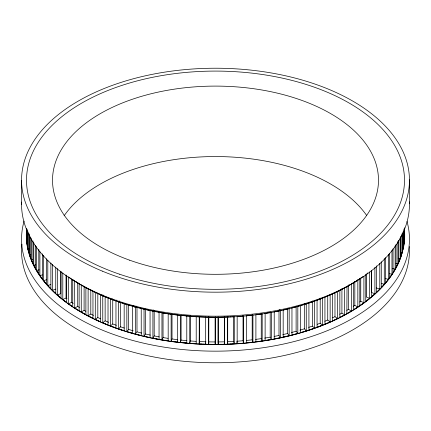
<?xml version="1.0" encoding="UTF-8"?>
<svg xmlns="http://www.w3.org/2000/svg" width="431" height="431" viewBox="0 0 431 431"><rect width="100%" height="100%" fill="white"/><g stroke="black" fill="none" stroke-linecap="round" stroke-linejoin="round"><path stroke-width="0.65" d="M209.121 344.234L208.717 344.229L208.793 316.769M214.369 344.294L215.171 344.299L215.252 341.955L215.252 316.839M26.555 232.638L26.517 236.366L26.517 229.093M26.808 229.023L26.652 230.881L26.652 228.899M404.1 229.001L404.1 242.222L403.572 245.939L403.572 231.399M200.447 343.949L199.235 343.895L199.515 316.44M205.819 342.979L205.679 344.148L205.679 317.049L199.235 316.796L199.235 343.895M190.195 343.313L189.796 343.281L190.276 340.959L190.276 315.842M401.924 233.947L401.924 253.116L400.755 256.784L400.755 236.29M177.62 314.986L186.785 315.934L186.785 343.033L180.417 342.403L181.106 340.091L181.106 314.975M400.13 238.009L400.13 258.498L398.643 262.129L398.643 240.315M171.921 341.357L171.134 341.25L172.017 338.96L172.017 313.843M176.252 341.918L177.437 342.063L177.879 340.916M397.867 241.355L397.867 263.826L396.067 267.409L396.067 244.275M164.292 340.215L161.959 339.827L163.042 337.57L163.042 312.453M395.146 245.945L395.146 269.079L393.034 272.602L393.034 248.811M153.56 309.932L152.919 311.042L152.919 338.141L157.897 339.105M152.919 338.141L154.196 335.916L154.196 310.799M391.968 250.454L391.968 274.251L389.554 277.709L389.554 253.25M145.538 336.546L144.035 336.196L145.506 334.014L145.506 308.898M388.347 254.204L388.347 279.32L385.632 282.704L385.632 257.587M136.002 306.042L135.334 306.899L135.334 333.998L136.067 334.192M135.334 333.998L136.993 331.859L136.993 307.4M384.285 258.498L384.285 284.277L381.279 287.579L381.279 261.8M133.33 305.304L132.592 306.139L132.592 333.238L126.838 331.547L126.838 304.448L118.563 301.754L118.563 328.853L119.953 329.327M126.838 331.547L128.68 329.456L128.68 304.34M379.797 263.336L379.797 289.109L376.511 292.32L376.511 265.884M118.563 301.754L119.371 300.94M118.563 328.853L120.588 326.822L120.588 302.363M374.9 267.371L374.9 293.807L371.333 296.921L371.333 270.479M110.217 298.699L110.535 298.823L110.535 325.922L115.966 327.937L115.966 300.843L116.844 300.051M110.535 325.922L112.728 323.95L112.728 298.834M369.593 271.918L369.593 298.36L365.768 301.361L365.768 274.261M102.616 295.596L108.019 297.837L108.019 324.936L102.772 322.76L105.137 320.858L105.137 296.404M363.904 276.309L363.904 302.751L359.815 305.638L359.815 278.539M94.701 292.002L100.348 294.605L100.348 321.704L95.289 319.382L97.821 317.55L97.821 293.091M359.74 301.986L360.758 301.264L360.758 278.135M358.333 279.536L357.962 279.789M357.568 280.048L357.838 279.87L357.838 306.969L353.501 309.733L353.501 282.634L353.776 282.467M87.972 288.614L92.961 291.157L92.961 318.256L88.113 315.788L90.801 314.032L90.801 289.578M356.221 280.92L356.491 280.748M353.199 306.436L354.826 305.396L354.826 281.605M355.413 281.438L355.683 281.265M355.139 281.61L354.594 281.955M354.05 282.294L354.325 282.127M352.984 282.957L351.804 283.673M351.41 283.905L351.41 311.004L346.842 313.644L347.02 286.448M84.11 286.518L85.888 287.499L85.888 314.592L81.26 311.99L84.093 310.315L84.093 286.518L82.294 285.489M350.856 284.234L350.193 284.627M349.751 284.886L347.197 286.346M346.826 310.336L348.539 309.35L351.41 311.004M346.842 286.545L339.132 290.613M344.638 287.752L344.638 314.851L339.849 317.356L339.849 290.257M74.622 280.818L74.746 307.998L77.72 306.409L79.369 307.432M339.784 314.226L341.918 313.116L344.638 314.851M338.119 291.114L338.41 290.973M337.543 291.399L337.543 318.498L332.538 320.858L332.538 293.759L337.834 291.259M68.588 276.724L68.588 303.823L71.697 302.32L73.254 303.392M332.748 317.733L334.973 316.683L337.543 318.498M332.242 293.894L331.644 294.163M331.342 294.298L330.437 294.702M330.135 321.935L324.936 324.144L324.936 297.045L330.135 294.836L330.135 321.935L327.732 320.044L327.732 295.591M62.797 273.038L62.797 299.475L66.035 298.063L67.01 298.807M324.839 321.273L327.732 320.044M322.911 297.864L316.252 300.402M322.442 298.053L322.442 325.146L317.054 327.204L317.054 300.105M57.398 268.529L57.398 294.966L60.755 293.651L60.755 271.174M317.211 324.338L320.206 323.196L322.442 325.146M315.928 300.52L315.126 300.811M314.479 328.136L308.919 330.038L308.919 302.939L314.479 301.037L314.479 328.136L312.41 326.122L312.41 301.005M52.393 264.526L52.393 290.305L55.863 289.088M308.704 327.388L312.41 326.122M308.919 302.939L307.761 303.316M302.707 304.889L306.263 303.79L306.263 330.889L300.547 332.624L300.547 305.525L301.991 305.105M47.803 260.389L47.803 285.505L50.777 284.573M299.928 330.168L304.378 328.815L306.263 330.889M300.547 305.525L300.035 305.676M299.696 305.773L299.017 305.967M298.672 306.064L298.16 306.209M297.821 333.405L291.959 334.968L291.959 307.874L297.821 306.306L297.821 333.405L296.113 331.277L296.113 306.161M43.633 255.459L43.633 280.576L46.688 279.73M291.426 332.533L296.113 331.277M289.169 335.668L283.178 337.064L283.178 309.964L289.169 308.569L289.169 335.668L287.649 333.492L287.649 308.38M39.9 251.736L39.9 275.533L42.4 274.93M282.855 334.612L287.649 333.492M280.867 310.465L281.222 310.39M280.506 310.541L279.951 310.659M279.665 309.469L280.328 310.579L280.328 337.678L276.131 338.529M36.613 246.591L36.613 270.388L39.156 269.86M279.191 310.816L274.046 311.834M274.121 336.439L279.002 335.463L280.328 337.678M275.371 338.68L274.224 338.895L274.224 311.796M271.325 339.429L265.124 340.468L265.124 313.369L271.325 312.33L271.325 339.429L270.194 337.177L270.194 312.06M33.774 242.68L33.774 265.151L35.714 264.812M264.612 338.114L270.194 337.177M264.758 313.429L265.124 313.369M261.795 313.876L262.183 313.816L262.183 340.916L261.789 340.975M31.393 238.693L31.393 259.845L32.708 259.656M261.014 313.989L256.687 314.576M261.003 341.088L256.682 341.675M255.594 339.407L261.251 338.637L262.183 340.916M252.528 315.083L252.927 315.039L252.927 342.139L249.344 342.532M29.48 234.642L29.48 254.473L30.811 254.322M251.736 315.174L249.36 315.433M246.473 340.442L252.189 339.833L252.927 342.139M248.563 315.514L247.766 315.594M248.552 342.618L247.76 342.693M246.968 315.675L246.57 315.713L246.57 342.812L246.968 342.774M243.569 315.988L243.569 343.087L241.98 343.221M28.037 231.867L28.037 249.053L29.378 248.94M242.772 316.058L241.974 316.122M241.171 316.187L240.374 316.252M241.182 343.286L240.379 343.345M236.63 341.255L243.036 340.765L243.569 343.087M239.571 316.311L238.769 316.37M239.582 343.41L238.779 343.469M237.966 316.424L237.163 316.478L237.163 343.577L237.971 343.523M233.338 316.71L234.141 316.666L234.141 343.766L233.343 343.809M232.535 316.753L231.733 316.796M232.541 343.852L231.738 343.895M230.93 316.833L230.122 316.871M227.374 316.618L227.374 341.735L233.812 341.427L234.141 343.766M230.935 343.933L230.132 343.97M229.319 316.909L218.215 317.189L218.215 344.288L219.023 344.277M229.324 344.003L228.516 344.04M223.867 344.191L223.064 344.207M222.256 344.229L221.453 344.245M218.086 316.828L218.086 341.945L224.54 341.826L224.67 344.17L224.67 317.071M220.645 344.256L219.837 344.267M218.021 317.189L215.365 317.2M213.566 344.294L212.758 344.288M208.793 341.885L215.252 341.955M211.551 344.272L211.955 344.277M210.743 344.261L209.929 344.25M205.679 317.049L215.171 317.2L215.171 344.299M204.472 344.11L204.876 344.127M203.669 344.083L202.866 344.051M199.515 341.557L205.959 341.81M202.058 344.019L201.255 343.986M402.947 242.168L404.1 242.222M199.047 316.785L186.785 315.934M195.809 343.701L196.207 343.728L196.207 316.629M195.006 343.652L192.603 343.496M190.276 340.959L196.051 341.357M191.8 343.437L190.998 343.378M181.106 340.091L186.833 340.657M400.593 252.97L401.924 253.116M175.465 341.821L174.286 341.67M172.017 338.96L177.691 339.693M173.494 341.567L172.707 341.465M398.152 258.228L400.13 258.498M168.548 313.779L177.437 314.964L177.437 342.063M163.042 337.57L168.02 338.367M165.068 340.339L168.182 340.824L168.182 313.725L147.03 309.787L126.838 304.448M395.917 263.497L397.867 263.826M158.667 339.245L159.05 339.316L159.05 312.216M154.196 335.916L159.104 336.859M392.587 268.567L395.146 269.079M149.304 337.387L148.172 337.139M147.418 336.972L146.287 336.719M145.506 334.014L150.322 335.092M389.457 273.663L391.968 274.251M136.993 331.859L141.713 333.077M136.805 334.386L141.233 335.517L141.233 308.424M385.276 278.496L388.347 279.32M128.68 329.456L133.157 330.776M381.29 283.366L384.285 284.277M120.588 326.822L124.322 328.061M120.653 329.564L124.166 330.712L124.166 303.613M376.306 287.919L379.797 289.109M118.239 301.641L117.259 301.301M115.966 300.843L110.535 298.823M112.728 323.95L116.354 325.297M374.9 293.807L371.511 292.514L371.511 270.706M109.9 298.581L108.019 297.837M105.137 320.858L108.634 322.307M369.593 298.36L366.328 296.97L366.328 274.499M102.007 295.332L101.096 294.939M97.821 317.55L100.628 318.838M360.758 301.264L363.904 302.751M94.411 291.862L93.829 291.582M93.538 291.437L92.961 291.157M90.801 314.032L93.489 315.4M354.826 305.396L357.838 306.969M87.692 288.468L87.412 288.317M87.132 288.167L85.888 287.499M84.093 310.315L85.828 311.29M80.198 284.266L81.26 284.891L81.26 311.99M79.536 283.873L78.033 282.962M77.758 282.795L77.203 282.456M76.653 282.111L76.928 282.283M76.384 281.939L75.834 281.594M75.29 281.249L75.56 281.421M74.746 307.998L79.137 310.735L79.137 283.636M74.369 280.656L73.863 280.328M73.108 279.832L72.737 279.584L72.737 306.683L68.588 303.823M62.797 299.475L66.692 302.454L66.692 275.355M57.398 294.966L61.03 298.053L61.03 271.611M52.393 290.305L55.75 293.489L55.75 267.053M47.803 285.505L50.88 288.781L50.88 263.007M43.633 280.576L46.424 283.937L46.424 258.821M39.9 275.533L42.394 278.97L42.394 253.859M36.613 270.388L38.801 273.895L38.801 249.441M33.774 265.151L35.654 268.723L35.654 245.589M31.393 259.845L32.961 263.46L32.961 240.988M29.48 254.473L30.73 258.131L30.73 236.98M236.899 342.419L237.163 343.577M28.037 249.053L28.969 252.744L28.969 233.575M227.374 341.735L227.703 344.067L227.703 316.974M404.197 229.039L404.24 229.502M218.086 341.945L218.215 344.288M409.45 179.781L409.45 203.793M404.493 227.713L404.493 234.987L404.375 229.276M404.477 228.813L404.273 240.471L404.273 229.233M403.249 231.161L403.249 247.685L402.403 251.381L402.403 232.875M348.539 284.896L348.539 309.35M341.918 288.662L341.918 313.116M334.973 292.229L334.973 316.683M320.206 298.08L320.206 323.196M304.378 303.699L304.378 328.815M279.002 310.347L279.002 335.463M261.251 313.52L261.251 338.637M255.901 314.678L255.901 341.778M252.189 314.716L252.189 339.833M243.036 315.648L243.036 340.765M233.812 316.316L233.812 341.427M224.54 316.71L224.54 341.826M208.717 317.13L208.717 344.229M189.796 316.187L189.796 343.281M180.417 315.303L180.417 342.403M171.134 314.151L171.134 341.25M161.959 312.728L161.959 339.827M150.058 310.449L150.058 337.548M144.035 309.097L144.035 336.196M134.434 306.037L134.434 307.357M102.874 294.756L102.874 296.075M102.772 295.666L102.772 322.76M95.289 292.283L95.289 319.382M88.113 288.689L88.113 315.788M77.72 282.612L77.72 306.409M71.697 279.186L71.697 302.32M66.035 274.93L66.035 298.063M27.676 231.447L27.676 247.308L27.067 243.596L27.067 229.718M26.857 229.287L26.857 241.845L26.571 228.866M21.55 180.621L21.55 204.633M409.31 246.521A193.95 111.979 0 0 1 213.437 362.767A193.95 111.979 0 0 1 21.889 244.14M404.219 229.389A188.993 109.113 0 0 1 216.384 344.423A188.993 109.113 0 0 1 26.695 230.407M407.015 221.486A193.95 111.979 0 0 1 215.117 351.157A193.95 111.979 0 0 1 24.109 221.055M404.418 229.265A189.204 109.237 0 0 1 403.648 246.855L401.083 256.601A189.204 109.237 0 0 1 195.502 343.933L178.623 342.451A189.204 109.237 0 0 1 26.603 229.141M64.1 215.807A162.988 94.103 0 0 1 215.241 156.555A162.988 94.103 0 0 1 366.706 215.527M409.407 201.864A193.95 111.979 0 0 1 215.672 316.187A193.95 111.979 0 0 1 21.582 202.058M367.799 272.904A189.204 109.237 0 0 1 366.765 273.707M363.047 276.47A189.204 109.237 0 0 1 195.502 316.71L178.623 315.228A189.204 109.237 0 0 1 69.127 277.3M119.457 274.175A188.993 109.113 0 0 0 404.488 181.235A188.993 109.113 0 0 0 122.555 85.193A188.993 109.113 0 0 0 119.457 274.175M129.634 260.184A162.988 94.103 0 0 0 378.407 183.143A162.988 94.103 0 0 0 138.459 97.277A162.988 94.103 0 0 0 129.634 260.184M102.287 271.121A193.95 111.979 0 0 0 408.486 191.348A193.95 111.979 0 0 0 135.727 78.135A193.95 111.979 0 0 0 102.287 271.121"/></g></svg>
